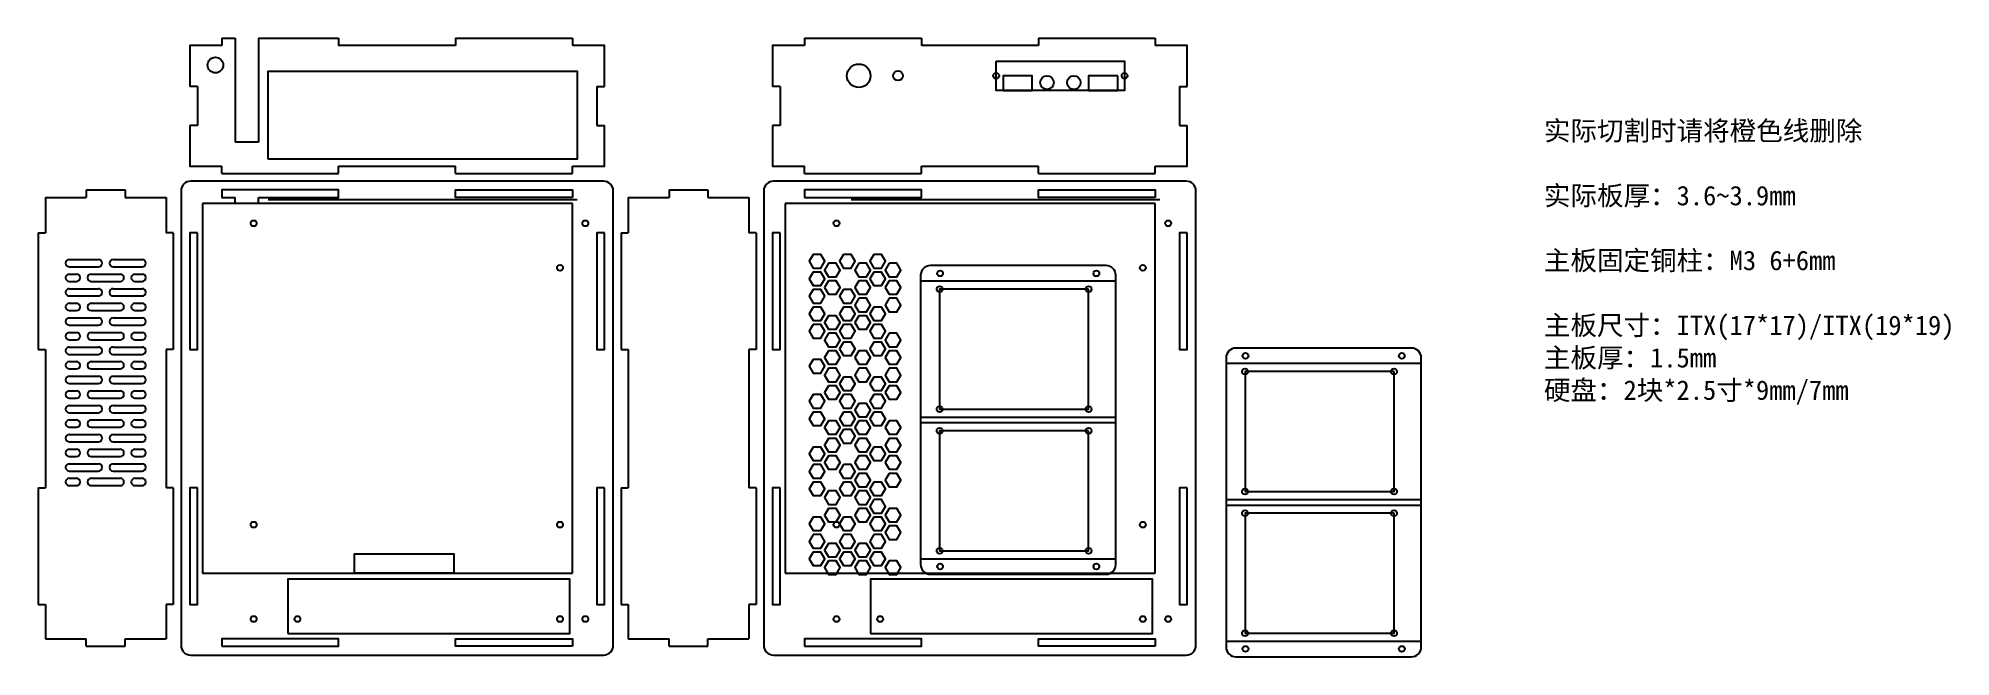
# Model space of a CAD drawing. Header units: millimetres. Extents: x -111 to 872, y -68 to 250.
import ezdxf

# ---------------------------------------------------------------- set-up
doc = ezdxf.new("R2010")
doc.units = ezdxf.units.MM
doc.styles.get("Standard").update_dxf_attribs({"font": 'arial.ttf'})

# ---------------------------------------------------------------- blocks, each defined once
blk = doc.blocks.new('*U1')
for p, q in [((-18.75, 5.625), (-3.75, 5.625)), ((-18.75, 1.875), (-3.75, 1.875)), ((3.75, 5.625), (18.75, 5.625)), ((3.75, 1.875), (18.75, 1.875)), ((-18.75, -1.875), (-15, -1.875)), ((-18.75, -5.625), (-15, -5.625)), ((-7.5, -1.875), (7.5, -1.875)), ((-7.5, -5.625), (7.5, -5.625)), ((15, -1.875), (18.75, -1.875)), ((15, -5.625), (18.75, -5.625))]:
    blk.add_line(p, q)
for centre, start, end in [((-18.75, 3.75), 90, 270), ((-3.75, 3.75), 270, 90), ((3.75, 3.75), 90, 270), ((18.75, 3.75), 270, 90), ((-18.75, -3.75), 90, 270), ((-15, -3.75), 270, 90), ((-7.5, -3.75), 90, 270), ((7.5, -3.75), 270, 90), ((15, -3.75), 90, 270), ((18.75, -3.75), 270, 90)]:
    blk.add_arc(centre, 1.875, start, end)
blk = doc.blocks.new('*U2')
at = {"color": 0, "linetype": 'ByBlock', "lineweight": -2, "transparency": 16777216}
for p in [(0, 105), (0, 90), (0, 75), (0, 60), (0, 45), (0, 30), (0, 15), (0, 0)]:
    blk.add_blockref('*U1', p, dxfattribs=at)

msp = doc.modelspace()

# ---------------------------------------------------------------- linework, layer by layer
for p, q in [((-16.35, 250.1), (-9.54, 250.1)), ((-16.35, 250.1), (-16.35, 246.3)), ((-9.54, 250.1), (-9.54, 196.68)), ((2.46, 250.1), (2.46, 196.68)), ((2.46, 250.1), (43.65, 250.1)), ((43.65, 250.1), (43.65, 246.3)), ((103.83, 250.1), (163.83, 250.1)), ((103.83, 250.1), (103.83, 246.3)), ((163.83, 250.1), (163.83, 246.3)), ((283.23, 250.1), (343.23, 250.1)), ((283.23, 250.1), (283.23, 246.3)), ((343.23, 250.1), (343.23, 246.3)), ((403.41, 250.1), (463.41, 250.1)), ((403.41, 250.1), (403.41, 246.3)), ((463.41, 250.1), (463.41, 246.3)), ((-28.96, 225.3), (-32.86, 225.3)), ((-28.96, 225.3), (-28.96, 205.3)), ((176.44, 225.3), (176.44, 205.3)), ((176.44, 225.3), (180.34, 225.3)), ((270.62, 225.3), (266.72, 225.3)), ((270.62, 225.3), (270.62, 205.3)), ((476.02, 225.3), (476.02, 205.3)), ((476.02, 225.3), (479.92, 225.3)), ((-28.96, 205.3), (-32.86, 205.3)), ((2.46, 196.68), (-9.54, 196.68)), ((176.44, 205.3), (180.34, 205.3)), ((270.62, 205.3), (266.72, 205.3)), ((476.02, 205.3), (479.92, 205.3)), ((-16.35, 180.6), (-16.35, 184.3)), ((-16.35, 180.6), (43.65, 180.6)), ((43.65, 180.6), (43.65, 184.3)), ((103.83, 180.6), (103.83, 184.3)), ((103.83, 180.6), (163.83, 180.6)), ((163.83, 180.6), (163.83, 184.3)), ((283.23, 180.6), (283.23, 184.3)), ((283.23, 180.6), (343.23, 180.6)), ((343.23, 180.6), (343.23, 184.3)), ((403.41, 180.6), (403.41, 184.3)), ((403.41, 180.6), (463.41, 180.6)), ((463.41, 180.6), (463.41, 184.3)), ((-107.05, 168.21), (-107.05, 150.1)), ((-107.05, 168.21), (-86.05, 168.21)), ((-86.05, 172.11), (-66.05, 172.11)), ((-86.05, 172.11), (-86.05, 168.21)), ((-66.05, 172.11), (-66.05, 168.21)), ((-66.05, 168.21), (-45.05, 168.21)), ((-45.05, 168.21), (-45.05, 150.1)), ((-37.35, 171.6), (-37.35, -62)), ((179.83, 176.6), (-32.35, 176.6)), ((-9.54, 165.1), (-9.54, 168.21)), ((2.46, 165.1), (2.46, 168.21)), ((184.83, -62), (184.83, 171.6)), ((192.53, 168.21), (192.53, 150.1)), ((192.53, 168.21), (213.53, 168.21)), ((213.53, 172.11), (233.53, 172.11)), ((213.53, 172.11), (213.53, 168.21)), ((233.53, 172.11), (233.53, 168.21)), ((233.53, 168.21), (254.53, 168.21)), ((254.53, 168.21), (254.53, 150.1)), ((262.23, 171.6), (262.23, -62)), ((479.41, 176.6), (267.23, 176.6)), ((484.41, -62), (484.41, 171.6)), ((2.46, 165.1), (-9.54, 165.1)), ((-110.75, 150.1), (-110.75, 90.1)), ((-110.75, 150.1), (-107.05, 150.1)), ((-41.35, 150.1), (-45.05, 150.1)), ((-41.35, 150.1), (-41.35, 90.1)), ((188.83, 150.1), (188.83, 90.1)), ((188.83, 150.1), (192.53, 150.1)), ((258.23, 150.1), (254.53, 150.1)), ((258.23, 150.1), (258.23, 90.1)), ((-110.75, 90.1), (-107.05, 90.1)), ((-107.05, 90.1), (-107.05, 19)), ((-41.35, 90.1), (-45.05, 90.1)), ((-45.05, 90.1), (-45.05, 19)), ((188.83, 90.1), (192.53, 90.1)), ((192.53, 90.1), (192.53, 19)), ((254.53, 90.1), (254.53, 19)), ((258.23, 90.1), (254.53, 90.1)), ((-110.75, 19), (-110.75, -41)), ((-110.75, 19), (-107.05, 19)), ((-41.35, 19), (-45.05, 19)), ((-41.35, 19), (-41.35, -41)), ((188.83, 19), (188.83, -41)), ((188.83, 19), (192.53, 19)), ((258.23, 19), (254.53, 19)), ((258.23, 19), (258.23, -41)), ((-110.75, -41), (-107.05, -41)), ((-107.05, -41), (-107.05, -58.61)), ((-41.35, -41), (-45.05, -41)), ((-45.05, -41), (-45.05, -58.61)), ((188.83, -41), (192.53, -41)), ((192.53, -41), (192.53, -58.61)), ((254.53, -41), (254.53, -58.61)), ((258.23, -41), (254.53, -41)), ((-107.05, -58.61), (-86.05, -58.61)), ((-86.05, -62.51), (-86.05, -58.61)), ((-66.05, -62.51), (-66.05, -58.61)), ((-66.05, -58.61), (-45.05, -58.61)), ((192.53, -58.61), (213.53, -58.61)), ((213.53, -62.51), (213.53, -58.61)), ((233.53, -58.61), (254.53, -58.61)), ((233.53, -62.51), (233.53, -58.61)), ((-86.05, -62.51), (-66.05, -62.51)), ((-32.35, -67), (179.83, -67)), ((213.53, -62.51), (233.53, -62.51)), ((267.23, -67), (479.41, -67))]:
    msp.add_line(p, q)
at = {"color": 30, "true_color": 0xf8991e}
for p, q in [((7.52, 167.21), (166.27, 167.21)), ((307.1, 167.21), (465.85, 167.21)), ((-26.35, 165.1), (-26.35, -25)), ((163.83, 165.1), (-26.35, 165.1)), ((163.83, -25), (163.83, 165.1)), ((273.23, 165.1), (273.23, -25)), ((463.41, 165.1), (273.23, 165.1)), ((463.41, -25), (463.41, 165.1)), ((-26.35, -25), (163.83, -25)), ((273.23, -25), (463.41, -25))]:
    msp.add_line(p, q, dxfattribs=at)
for points in [[(-16.35, 246.3), (-32.86, 246.3), (-32.86, 225.3)], [(103.83, 246.3), (43.65, 246.3)], [(180.34, 225.3), (180.34, 246.3), (163.83, 246.3)], [(283.23, 246.3), (266.72, 246.3), (266.72, 225.3)], [(403.41, 246.3), (343.23, 246.3)], [(479.92, 225.3), (479.92, 246.3), (463.41, 246.3)], [(-32.86, 205.3), (-32.86, 184.3), (-16.35, 184.3)], [(163.83, 184.3), (180.34, 184.3), (180.34, 205.3)], [(266.72, 205.3), (266.72, 184.3), (283.23, 184.3)], [(463.41, 184.3), (479.92, 184.3), (479.92, 205.3)], [(43.65, 184.3), (103.83, 184.3)], [(343.23, 184.3), (403.41, 184.3)], [(2.46, 168.21), (43.65, 168.21), (43.65, 172.11), (-16.35, 172.11), (-16.35, 168.21), (-9.54, 168.21)]]:
    msp.add_lwpolyline(points)
for points in [[(381.72, 238.3), (447.72, 238.3), (447.72, 223.3), (381.72, 223.3)], [(443.21, 125.21), (342.86, 125.21), (342.86, 55.36), (443.21, 55.36)], [(429.22, 121.15), (352.62, 121.15), (352.62, 59.43), (429.22, 59.43)], [(600.22, 82.8), (499.87, 82.8), (499.87, 12.95), (600.22, 12.95)], [(586.22, 78.73), (509.62, 78.73), (509.62, 17.01), (586.22, 17.01)], [(443.21, 52.36), (342.86, 52.36), (342.86, -17.49), (443.21, -17.49)], [(429.22, 48.3), (352.62, 48.3), (352.62, -13.42), (429.22, -13.42)], [(600.22, 9.95), (499.87, 9.95), (499.87, -59.9), (600.22, -59.9)], [(586.22, 5.88), (509.62, 5.88), (509.62, -55.84), (586.22, -55.84)], [(102.83, -25), (51.83, -25), (51.83, -15), (102.83, -15)], [(17.48, -56), (162.48, -56), (162.48, -28), (17.48, -28)], [(317.06, -56), (462.06, -56), (462.06, -28), (317.06, -28)]]:
    msp.add_lwpolyline(points, close=True, dxfattribs=at)
for points in [[(7.3, 188.06), (166.5, 188.06), (166.5, 232.96), (7.3, 232.96)], [(385.22, 223.3), (400.22, 223.3), (400.22, 230.8), (385.22, 230.8)], [(444.22, 230.8), (429.22, 230.8), (429.22, 223.3), (444.22, 223.3)], [(163.83, 168.21), (103.83, 168.21), (103.83, 172.11), (163.83, 172.11)], [(283.23, 168.21), (343.23, 168.21), (343.23, 172.11), (283.23, 172.11)], [(463.41, 168.21), (403.41, 168.21), (403.41, 172.11), (463.41, 172.11)], [(-28.96, 150.1), (-32.86, 150.1), (-32.86, 90.1), (-28.96, 90.1)], [(180.34, 150.1), (176.44, 150.1), (176.44, 90.1), (180.34, 90.1)], [(270.62, 150.1), (266.72, 150.1), (266.72, 90.1), (270.62, 90.1)], [(479.92, 150.1), (476.02, 150.1), (476.02, 90.1), (479.92, 90.1)], [(287.64, 138.89), (285.64, 135.43), (287.64, 131.96), (291.64, 131.96), (293.64, 135.43), (291.64, 138.89)], [(303.23, 138.89), (301.23, 135.43), (303.23, 131.96), (307.23, 131.96), (309.23, 135.43), (307.23, 138.89)], [(318.82, 138.89), (316.82, 135.43), (318.82, 131.96), (322.82, 131.96), (324.82, 135.43), (322.82, 138.89)], [(287.64, 129.89), (285.64, 126.43), (287.64, 122.96), (291.64, 122.96), (293.64, 126.43), (291.64, 129.89)], [(295.44, 134.39), (293.44, 130.93), (295.44, 127.46), (299.44, 127.46), (301.44, 130.93), (299.44, 134.39)], [(311.03, 134.39), (309.03, 130.93), (311.03, 127.46), (315.03, 127.46), (317.03, 130.93), (315.03, 134.39)], [(318.82, 129.89), (316.82, 126.43), (318.82, 122.96), (322.82, 122.96), (324.82, 126.43), (322.82, 129.89)], [(326.62, 134.39), (324.62, 130.93), (326.62, 127.46), (330.62, 127.46), (332.62, 130.93), (330.62, 134.39)], [(287.64, 120.89), (285.64, 117.43), (287.64, 113.96), (291.64, 113.96), (293.64, 117.43), (291.64, 120.89)], [(295.44, 125.39), (293.44, 121.93), (295.44, 118.46), (299.44, 118.46), (301.44, 121.93), (299.44, 125.39)], [(303.23, 120.89), (301.23, 117.43), (303.23, 113.96), (307.23, 113.96), (309.23, 117.43), (307.23, 120.89)], [(311.03, 125.39), (309.03, 121.93), (311.03, 118.46), (315.03, 118.46), (317.03, 121.93), (315.03, 125.39)], [(326.62, 125.39), (324.62, 121.93), (326.62, 118.46), (330.62, 118.46), (332.62, 121.93), (330.62, 125.39)], [(287.64, 111.89), (285.64, 108.43), (287.64, 104.96), (291.64, 104.96), (293.64, 108.43), (291.64, 111.89)], [(303.23, 111.89), (301.23, 108.43), (303.23, 104.96), (307.23, 104.96), (309.23, 108.43), (307.23, 111.89)], [(311.03, 116.39), (309.03, 112.93), (311.03, 109.46), (315.03, 109.46), (317.03, 112.93), (315.03, 116.39)], [(318.82, 111.89), (316.82, 108.43), (318.82, 104.96), (322.82, 104.96), (324.82, 108.43), (322.82, 111.89)], [(326.62, 116.39), (324.62, 112.93), (326.62, 109.46), (330.62, 109.46), (332.62, 112.93), (330.62, 116.39)], [(287.64, 102.89), (285.64, 99.43), (287.64, 95.96), (291.64, 95.96), (293.64, 99.43), (291.64, 102.89)], [(295.44, 107.39), (293.44, 103.93), (295.44, 100.46), (299.44, 100.46), (301.44, 103.93), (299.44, 107.39)], [(295.44, 98.39), (293.44, 94.93), (295.44, 91.46), (299.44, 91.46), (301.44, 94.93), (299.44, 98.39)], [(303.23, 102.89), (301.23, 99.43), (303.23, 95.96), (307.23, 95.96), (309.23, 99.43), (307.23, 102.89)], [(311.03, 107.39), (309.03, 103.93), (311.03, 100.46), (315.03, 100.46), (317.03, 103.93), (315.03, 107.39)], [(318.82, 102.89), (316.82, 99.43), (318.82, 95.96), (322.82, 95.96), (324.82, 99.43), (322.82, 102.89)], [(326.62, 98.39), (324.62, 94.93), (326.62, 91.46), (330.62, 91.46), (332.62, 94.93), (330.62, 98.39)], [(295.44, 89.39), (293.44, 85.93), (295.44, 82.46), (299.44, 82.46), (301.44, 85.93), (299.44, 89.39)], [(303.23, 93.89), (301.23, 90.43), (303.23, 86.96), (307.23, 86.96), (309.23, 90.43), (307.23, 93.89)], [(311.03, 89.39), (309.03, 85.93), (311.03, 82.46), (315.03, 82.46), (317.03, 85.93), (315.03, 89.39)], [(318.82, 93.89), (316.82, 90.43), (318.82, 86.96), (322.82, 86.96), (324.82, 90.43), (322.82, 93.89)], [(326.62, 89.39), (324.62, 85.93), (326.62, 82.46), (330.62, 82.46), (332.62, 85.93), (330.62, 89.39)], [(287.64, 84.89), (285.64, 81.43), (287.64, 77.96), (291.64, 77.96), (293.64, 81.43), (291.64, 84.89)], [(295.44, 80.39), (293.44, 76.93), (295.44, 73.46), (299.44, 73.46), (301.44, 76.93), (299.44, 80.39)], [(311.03, 80.39), (309.03, 76.93), (311.03, 73.46), (315.03, 73.46), (317.03, 76.93), (315.03, 80.39)], [(326.62, 80.39), (324.62, 76.93), (326.62, 73.46), (330.62, 73.46), (332.62, 76.93), (330.62, 80.39)], [(295.44, 71.39), (293.44, 67.93), (295.44, 64.46), (299.44, 64.46), (301.44, 67.93), (299.44, 71.39)], [(303.23, 75.89), (301.23, 72.43), (303.23, 68.96), (307.23, 68.96), (309.23, 72.43), (307.23, 75.89)], [(318.82, 75.89), (316.82, 72.43), (318.82, 68.96), (322.82, 68.96), (324.82, 72.43), (322.82, 75.89)], [(326.62, 71.39), (324.62, 67.93), (326.62, 64.46), (330.62, 64.46), (332.62, 67.93), (330.62, 71.39)], [(287.64, 66.89), (285.64, 63.43), (287.64, 59.96), (291.64, 59.96), (293.64, 63.43), (291.64, 66.89)], [(303.23, 66.89), (301.23, 63.43), (303.23, 59.96), (307.23, 59.96), (309.23, 63.43), (307.23, 66.89)], [(311.03, 62.39), (309.03, 58.93), (311.03, 55.46), (315.03, 55.46), (317.03, 58.93), (315.03, 62.39)], [(318.82, 66.89), (316.82, 63.43), (318.82, 59.96), (322.82, 59.96), (324.82, 63.43), (322.82, 66.89)], [(287.64, 57.89), (285.64, 54.43), (287.64, 50.96), (291.64, 50.96), (293.64, 54.43), (291.64, 57.89)], [(295.44, 53.39), (293.44, 49.93), (295.44, 46.46), (299.44, 46.46), (301.44, 49.93), (299.44, 53.39)], [(303.23, 57.89), (301.23, 54.43), (303.23, 50.96), (307.23, 50.96), (309.23, 54.43), (307.23, 57.89)], [(311.03, 53.39), (309.03, 49.93), (311.03, 46.46), (315.03, 46.46), (317.03, 49.93), (315.03, 53.39)], [(318.82, 57.89), (316.82, 54.43), (318.82, 50.96), (322.82, 50.96), (324.82, 54.43), (322.82, 57.89)], [(326.62, 53.39), (324.62, 49.93), (326.62, 46.46), (330.62, 46.46), (332.62, 49.93), (330.62, 53.39)], [(287.64, 39.89), (285.64, 36.43), (287.64, 32.96), (291.64, 32.96), (293.64, 36.43), (291.64, 39.89)], [(295.44, 44.39), (293.44, 40.93), (295.44, 37.46), (299.44, 37.46), (301.44, 40.93), (299.44, 44.39)], [(303.23, 48.89), (301.23, 45.43), (303.23, 41.96), (307.23, 41.96), (309.23, 45.43), (307.23, 48.89)], [(311.03, 44.39), (309.03, 40.93), (311.03, 37.46), (315.03, 37.46), (317.03, 40.93), (315.03, 44.39)], [(318.82, 39.89), (316.82, 36.43), (318.82, 32.96), (322.82, 32.96), (324.82, 36.43), (322.82, 39.89)], [(326.62, 44.39), (324.62, 40.93), (326.62, 37.46), (330.62, 37.46), (332.62, 40.93), (330.62, 44.39)], [(287.64, 30.89), (285.64, 27.43), (287.64, 23.96), (291.64, 23.96), (293.64, 27.43), (291.64, 30.89)], [(295.44, 35.39), (293.44, 31.93), (295.44, 28.46), (299.44, 28.46), (301.44, 31.93), (299.44, 35.39)], [(303.23, 30.89), (301.23, 27.43), (303.23, 23.96), (307.23, 23.96), (309.23, 27.43), (307.23, 30.89)], [(311.03, 35.39), (309.03, 31.93), (311.03, 28.46), (315.03, 28.46), (317.03, 31.93), (315.03, 35.39)], [(326.62, 35.39), (324.62, 31.93), (326.62, 28.46), (330.62, 28.46), (332.62, 31.93), (330.62, 35.39)], [(287.64, 21.89), (285.64, 18.43), (287.64, 14.96), (291.64, 14.96), (293.64, 18.43), (291.64, 21.89)], [(303.23, 21.89), (301.23, 18.43), (303.23, 14.96), (307.23, 14.96), (309.23, 18.43), (307.23, 21.89)], [(311.03, 26.39), (309.03, 22.93), (311.03, 19.46), (315.03, 19.46), (317.03, 22.93), (315.03, 26.39)], [(318.82, 21.89), (316.82, 18.43), (318.82, 14.96), (322.82, 14.96), (324.82, 18.43), (322.82, 21.89)], [(326.62, 26.39), (324.62, 22.93), (326.62, 19.46), (330.62, 19.46), (332.62, 22.93), (330.62, 26.39)], [(-28.96, 19), (-32.86, 19), (-32.86, -41), (-28.96, -41)], [(180.34, 19), (176.44, 19), (176.44, -41), (180.34, -41)], [(270.62, 19), (266.72, 19), (266.72, -41), (270.62, -41)], [(295.44, 17.39), (293.44, 13.93), (295.44, 10.46), (299.44, 10.46), (301.44, 13.93), (299.44, 17.39)], [(311.03, 17.39), (309.03, 13.93), (311.03, 10.46), (315.03, 10.46), (317.03, 13.93), (315.03, 17.39)], [(318.82, 12.89), (316.82, 9.43), (318.82, 5.96), (322.82, 5.96), (324.82, 9.43), (322.82, 12.89)], [(479.92, 19), (476.02, 19), (476.02, -41), (479.92, -41)], [(287.64, 3.89), (285.64, 0.43), (287.64, -3.04), (291.64, -3.04), (293.64, 0.43), (291.64, 3.89)], [(295.44, 8.39), (293.44, 4.93), (295.44, 1.46), (299.44, 1.46), (301.44, 4.93), (299.44, 8.39)], [(303.23, 3.89), (301.23, 0.43), (303.23, -3.04), (307.23, -3.04), (309.23, 0.43), (307.23, 3.89)], [(311.03, 8.39), (309.03, 4.93), (311.03, 1.46), (315.03, 1.46), (317.03, 4.93), (315.03, 8.39)], [(318.82, 3.89), (316.82, 0.43), (318.82, -3.04), (322.82, -3.04), (324.82, 0.43), (322.82, 3.89)], [(326.62, 8.39), (324.62, 4.93), (326.62, 1.46), (330.62, 1.46), (332.62, 4.93), (330.62, 8.39)], [(287.64, -5.11), (285.64, -8.57), (287.64, -12.04), (291.64, -12.04), (293.64, -8.57), (291.64, -5.11)], [(295.44, -9.61), (293.44, -13.07), (295.44, -16.54), (299.44, -16.54), (301.44, -13.07), (299.44, -9.61)], [(303.23, -5.11), (301.23, -8.57), (303.23, -12.04), (307.23, -12.04), (309.23, -8.57), (307.23, -5.11)], [(311.03, -9.61), (309.03, -13.07), (311.03, -16.54), (315.03, -16.54), (317.03, -13.07), (315.03, -9.61)], [(318.82, -5.11), (316.82, -8.57), (318.82, -12.04), (322.82, -12.04), (324.82, -8.57), (322.82, -5.11)], [(326.62, -0.61), (324.62, -4.07), (326.62, -7.54), (330.62, -7.54), (332.62, -4.07), (330.62, -0.61)], [(287.64, -14.11), (285.64, -17.57), (287.64, -21.04), (291.64, -21.04), (293.64, -17.57), (291.64, -14.11)], [(295.44, -18.61), (293.44, -22.07), (295.44, -25.54), (299.44, -25.54), (301.44, -22.07), (299.44, -18.61)], [(303.23, -14.11), (301.23, -17.57), (303.23, -21.04), (307.23, -21.04), (309.23, -17.57), (307.23, -14.11)], [(311.03, -18.61), (309.03, -22.07), (311.03, -25.54), (315.03, -25.54), (317.03, -22.07), (315.03, -18.61)], [(318.82, -14.11), (316.82, -17.57), (318.82, -21.04), (322.82, -21.04), (324.82, -17.57), (322.82, -14.11)], [(326.62, -18.61), (324.62, -22.07), (326.62, -25.54), (330.62, -25.54), (332.62, -22.07), (330.62, -18.61)], [(-16.35, -62.51), (43.65, -62.51), (43.65, -58.61), (-16.35, -58.61)], [(163.83, -62.51), (103.83, -62.51), (103.83, -58.61), (163.83, -58.61)], [(283.23, -62.51), (343.23, -62.51), (343.23, -58.61), (283.23, -58.61)], [(463.41, -62.51), (403.41, -62.51), (403.41, -58.61), (463.41, -58.61)]]:
    msp.add_lwpolyline(points, close=True)
msp.add_lwpolyline([(438.21, 133.21), (347.86, 133.21, 0.414214), (342.86, 128.21), (342.86, -20.49, 0.414214), (347.86, -25.49), (438.21, -25.49, 0.414214), (443.21, -20.49), (443.21, 128.21, 0.414214)], format="xyb", close=True, dxfattribs=at)
msp.add_lwpolyline([(595.22, 90.8), (504.87, 90.8, 0.414214), (499.87, 85.8), (499.87, -62.9, 0.414214), (504.87, -67.9), (595.22, -67.9, 0.414214), (600.22, -62.9), (600.22, 85.8, 0.414214)], format="xyb", close=True)
for centre, radius in [((-19.66, 236.3), 4), ((311.06, 230.8), 6.05), ((331.26, 230.8), 2.5), ((381.72, 230.8), 1.5), ((407.82, 227.3), 3.5), ((421.62, 227.3), 3.5), ((447.72, 230.8), 1.5), ((0, 154.94), 1.5), ((170.5, 154.94), 1.5), ((299.58, 154.94), 1.5), ((470.08, 154.94), 1.5), ((157.48, 132.08), 1.5), ((352.86, 129.21), 1.5), ((433.21, 129.21), 1.5), ((509.62, 78.73), 1.5), ((509.87, 86.8), 1.5), ((586.22, 78.73), 1.5), ((590.22, 86.8), 1.5), ((509.62, 17.01), 1.5), ((586.22, 17.01), 1.5), ((0, 0), 1.5), ((157.48, 0), 1.5), ((509.62, 5.88), 1.5), ((586.22, 5.88), 1.5), ((352.86, -21.49), 1.5), ((433.21, -21.49), 1.5), ((0, -48.5), 1.5), ((22.48, -48.5), 1.5), ((157.48, -48.5), 1.5), ((170.5, -48.5), 1.5), ((299.58, -48.5), 1.5), ((322.06, -48.5), 1.5), ((457.06, -48.5), 1.5), ((470.08, -48.5), 1.5), ((509.62, -55.84), 1.5), ((586.22, -55.84), 1.5), ((509.87, -63.9), 1.5), ((590.22, -63.9), 1.5)]:
    msp.add_circle(centre, radius)
for centre in [(457.06, 132.08), (352.62, 121.15), (429.22, 121.15), (352.62, 59.43), (429.22, 59.43), (352.62, 48.3), (429.22, 48.3), (299.58, 0), (457.06, 0), (352.62, -13.42), (429.22, -13.42)]:
    msp.add_circle(centre, 1.5, dxfattribs=at)
for centre, start, end in [((-32.35, 171.6), 90, 180), ((179.83, 171.6), 0, 90), ((267.23, 171.6), 90, 180), ((479.41, 171.6), 0, 90), ((-32.35, -62), 180, 270), ((179.83, -62), 270, 0), ((267.23, -62), 180, 270), ((479.41, -62), 270, 0)]:
    msp.add_arc(centre, 5, start, end)

# ---------------------------------------------------------------- block references
msp.add_blockref('*U2', (-76.05, 25.71))

# ---------------------------------------------------------------- texts
at = {"insert": (663.29, 207.54), "char_height": 10, "attachment_point": 1}
msp.add_mtext_dynamic_manual_height_columns('\\pt30;{\\fSimSun|b0|i0|c134|p2;实际切割时请将橙色线删除\\P\\P实际板厚：3.6~3.9mm\\P\\P主板固定铜柱：M3 6+6mm\\P\\P主板尺寸：ITX(17*17)/ITX(19*19)\\P\\ptz;主板厚：1.5mm\\P硬盘：2块*2.5寸*9mm/7mm}', width=224.3357, gutter_width=12.5, heights=[191.8], dxfattribs=at)

doc.saveas('drawing.dxf')
